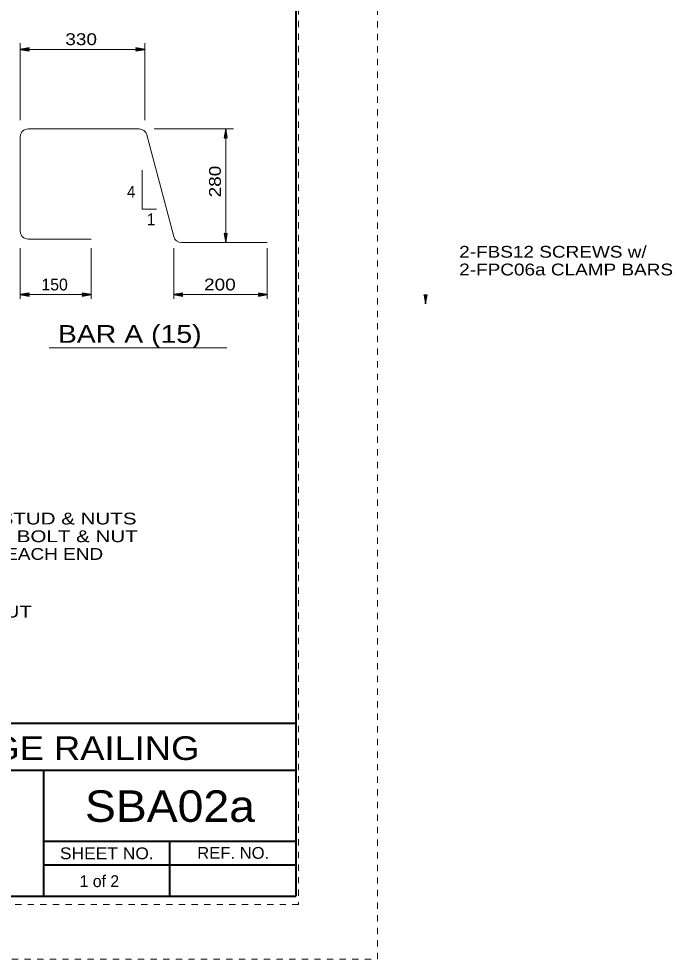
# Model space of a CAD drawing. Extents: x 1370 to 1391.7, y -905.5 to -882.8.
# Drawn here: x 1381.31 to 1391.68, y -905.5 to -890.56 of the extents above; entities that cross this region are included whole.
import ezdxf
from ezdxf.enums import TextEntityAlignment as Align

# ---------------------------------------------------------------- set-up
doc = ezdxf.new("R2010")
doc.units = 0
doc.header["$LTSCALE"] = 0.075
doc.linetypes.add('DOTTED', pattern=[1.5, 0.3, -1.2])
for name, color, linetype, lineweight in [('1', 7, 'Continuous', 13), ('3', 7, 'Continuous', 13), ('4', 7, 'Continuous', 25), ('61', 7, 'DOTTED', 13), ('62', 7, 'DOTTED', 13), ('63', 7, 'Continuous', 40), ('8', 7, 'Continuous', 13)]:
    doc.layers.add(name, color=color, linetype=linetype, lineweight=lineweight)
for name, color, linetype in [('57', 7, 'Continuous'), ('58', 7, 'Continuous'), ('59', 7, 'Continuous')]:
    doc.layers.add(name, color=color, linetype=linetype)

msp = doc.modelspace()

# ---------------------------------------------------------------- linework, layer by layer
at = {"layer": '1'}
for p, q in [((1381.33167, -892.17542), (1381.33167, -890.948)), ((1383.30925, -892.17542), (1383.30925, -890.948)), ((1381.33167, -891.04833), (1383.30925, -891.04833)), ((1383.45858, -892.31283), (1384.71833, -892.31283)), ((1384.59425, -894.11642), (1384.59425, -892.3125)), ((1381.33167, -894.20425), (1381.33167, -895.00942)), ((1382.45608, -894.20425), (1382.45608, -895.00942)), ((1383.76875, -894.20425), (1383.76875, -895.00942)), ((1385.253, -894.20425), (1385.253, -895.00942)), ((1381.33167, -894.94492), (1382.45608, -894.94492)), ((1383.76875, -894.94492), (1385.253, -894.94492))]:
    msp.add_line(p, q, dxfattribs=at)
at = {"layer": '3'}
for p, q in [((1381.45667, -892.31283), (1383.21975, -892.31283)), ((1381.33167, -893.93783), (1381.33167, -892.43783)), ((1383.34067, -892.40583), (1383.76875, -894.02342)), ((1382.45608, -894.06283), (1381.45667, -894.06283)), ((1383.88967, -894.11642), (1385.253, -894.11642)), ((1381.79167, -895.78967), (1384.61142, -895.78967))]:
    msp.add_line(p, q, dxfattribs=at)
for centre, start, end in [((1381.45663, -892.43779), 90, 180), ((1383.21974, -892.43779), 14.82426, 90), ((1381.45663, -893.93779), 180, 270), ((1383.88961, -893.99142), 194.8165, 270)]:
    msp.add_arc(centre, 0.125, start, end, dxfattribs=at)
at = {"layer": '4'}
for points in [[(1381.47367, -891.07233), (1381.47267, -891.06933), (1381.47167, -891.06633), (1381.47067, -891.06333), (1381.46967, -891.06033), (1381.46967, -891.05733), (1381.46967, -891.05633), (1381.46967, -891.05433), (1381.46867, -891.05233), (1381.46867, -891.05033), (1381.46867, -891.04833), (1381.46867, -891.04533), (1381.46967, -891.04133), (1381.46967, -891.03933), (1381.46967, -891.03533), (1381.47167, -891.03133), (1381.47267, -891.02833), (1381.47267, -891.02633), (1381.47367, -891.02533), (1381.33167, -891.04833), (1381.47367, -891.07233), (1381.46567, -891.06633), (1381.46467, -891.03133), (1381.35767, -891.04833), (1381.46567, -891.06633), (1381.45967, -891.06033), (1381.45767, -891.03833), (1381.38267, -891.04833), (1381.45967, -891.06033), (1381.45367, -891.05533), (1381.45067, -891.04233), (1381.40767, -891.04833), (1381.45367, -891.05533), (1381.44867, -891.05033), (1381.44667, -891.04533), (1381.42967, -891.04833), (1381.44867, -891.05033)], [(1383.16725, -891.02433), (1383.16825, -891.02733), (1383.16925, -891.03033), (1383.17025, -891.03333), (1383.17125, -891.03633), (1383.17125, -891.03933), (1383.17125, -891.04033), (1383.17125, -891.04233), (1383.17225, -891.04433), (1383.17225, -891.04633), (1383.17225, -891.04833), (1383.17225, -891.05133), (1383.17125, -891.05533), (1383.17125, -891.05733), (1383.17125, -891.06133), (1383.16925, -891.06533), (1383.16825, -891.06833), (1383.16825, -891.07033), (1383.16725, -891.07133), (1383.30925, -891.04833), (1383.16725, -891.02433), (1383.17525, -891.03033), (1383.17625, -891.06533), (1383.28325, -891.04833), (1383.17525, -891.03033), (1383.18125, -891.03633), (1383.18325, -891.05833), (1383.25825, -891.04833), (1383.18125, -891.03633), (1383.18725, -891.04133), (1383.19025, -891.05433), (1383.23325, -891.04833), (1383.18725, -891.04133), (1383.19225, -891.04633), (1383.19425, -891.05133), (1383.21125, -891.04833), (1383.19225, -891.04633)], [(1384.57025, -892.4545), (1384.57325, -892.4535), (1384.57625, -892.4525), (1384.57925, -892.4515), (1384.58225, -892.4505), (1384.58525, -892.4505), (1384.58625, -892.4505), (1384.58825, -892.4505), (1384.59025, -892.4495), (1384.59225, -892.4495), (1384.59425, -892.4495), (1384.59725, -892.4495), (1384.60125, -892.4505), (1384.60325, -892.4505), (1384.60725, -892.4505), (1384.61125, -892.4525), (1384.61425, -892.4535), (1384.61625, -892.4535), (1384.61725, -892.4545), (1384.59425, -892.3125), (1384.57025, -892.4545), (1384.57625, -892.4465), (1384.61125, -892.4455), (1384.59425, -892.3385), (1384.57625, -892.4465), (1384.58225, -892.4405), (1384.60425, -892.4385), (1384.59425, -892.3635), (1384.58225, -892.4405), (1384.58725, -892.4345), (1384.60025, -892.4315), (1384.59425, -892.3885), (1384.58725, -892.4345), (1384.59225, -892.4295), (1384.59725, -892.4275), (1384.59425, -892.4105), (1384.59225, -892.4295)], [(1384.61825, -893.97442), (1384.61525, -893.97542), (1384.61225, -893.97642), (1384.60925, -893.97742), (1384.60625, -893.97842), (1384.60325, -893.97842), (1384.60225, -893.97842), (1384.60025, -893.97842), (1384.59825, -893.97942), (1384.59625, -893.97942), (1384.59425, -893.97942), (1384.59125, -893.97942), (1384.58725, -893.97842), (1384.58525, -893.97842), (1384.58125, -893.97842), (1384.57725, -893.97642), (1384.57425, -893.97542), (1384.57225, -893.97542), (1384.57125, -893.97442), (1384.59425, -894.11642), (1384.61825, -893.97442), (1384.61225, -893.98242), (1384.57725, -893.98342), (1384.59425, -894.09042), (1384.61225, -893.98242), (1384.60625, -893.98842), (1384.58425, -893.99042), (1384.59425, -894.06542), (1384.60625, -893.98842), (1384.60125, -893.99442), (1384.58825, -893.99742), (1384.59425, -894.04042), (1384.60125, -893.99442), (1384.59625, -893.99942), (1384.59125, -894.00142), (1384.59425, -894.01842), (1384.59625, -893.99942)], [(1381.47367, -894.96892), (1381.47267, -894.96592), (1381.47167, -894.96292), (1381.47067, -894.95992), (1381.46967, -894.95692), (1381.46967, -894.95392), (1381.46967, -894.95292), (1381.46967, -894.95092), (1381.46867, -894.94892), (1381.46867, -894.94692), (1381.46867, -894.94492), (1381.46867, -894.94192), (1381.46967, -894.93792), (1381.46967, -894.93592), (1381.46967, -894.93192), (1381.47167, -894.92792), (1381.47267, -894.92492), (1381.47267, -894.92292), (1381.47367, -894.92192), (1381.33167, -894.94492), (1381.47367, -894.96892), (1381.46567, -894.96292), (1381.46467, -894.92792), (1381.35767, -894.94492), (1381.46567, -894.96292), (1381.45967, -894.95692), (1381.45767, -894.93492), (1381.38267, -894.94492), (1381.45967, -894.95692), (1381.45367, -894.95192), (1381.45067, -894.93892), (1381.40767, -894.94492), (1381.45367, -894.95192), (1381.44867, -894.94692), (1381.44667, -894.94192), (1381.42967, -894.94492), (1381.44867, -894.94692)], [(1382.31408, -894.92092), (1382.31508, -894.92392), (1382.31608, -894.92692), (1382.31708, -894.92992), (1382.31808, -894.93292), (1382.31808, -894.93592), (1382.31808, -894.93692), (1382.31808, -894.93892), (1382.31908, -894.94092), (1382.31908, -894.94292), (1382.31908, -894.94492), (1382.31908, -894.94792), (1382.31808, -894.95192), (1382.31808, -894.95392), (1382.31808, -894.95792), (1382.31608, -894.96192), (1382.31508, -894.96492), (1382.31508, -894.96692), (1382.31408, -894.96792), (1382.45608, -894.94492), (1382.31408, -894.92092), (1382.32208, -894.92692), (1382.32308, -894.96192), (1382.43008, -894.94492), (1382.32208, -894.92692), (1382.32808, -894.93292), (1382.33008, -894.95492), (1382.40508, -894.94492), (1382.32808, -894.93292), (1382.33408, -894.93792), (1382.33708, -894.95092), (1382.38008, -894.94492), (1382.33408, -894.93792), (1382.33908, -894.94292), (1382.34108, -894.94792), (1382.35808, -894.94492), (1382.33908, -894.94292)], [(1383.91075, -894.96892), (1383.90975, -894.96592), (1383.90875, -894.96292), (1383.90775, -894.95992), (1383.90675, -894.95692), (1383.90675, -894.95392), (1383.90675, -894.95292), (1383.90675, -894.95092), (1383.90575, -894.94892), (1383.90575, -894.94692), (1383.90575, -894.94492), (1383.90575, -894.94192), (1383.90675, -894.93792), (1383.90675, -894.93592), (1383.90675, -894.93192), (1383.90875, -894.92792), (1383.90975, -894.92492), (1383.90975, -894.92292), (1383.91075, -894.92192), (1383.76875, -894.94492), (1383.91075, -894.96892), (1383.90275, -894.96292), (1383.90175, -894.92792), (1383.79475, -894.94492), (1383.90275, -894.96292), (1383.89675, -894.95692), (1383.89475, -894.93492), (1383.81975, -894.94492), (1383.89675, -894.95692), (1383.89075, -894.95192), (1383.88775, -894.93892), (1383.84475, -894.94492), (1383.89075, -894.95192), (1383.88575, -894.94692), (1383.88375, -894.94192), (1383.86675, -894.94492), (1383.88575, -894.94692)], [(1385.111, -894.92092), (1385.112, -894.92392), (1385.113, -894.92692), (1385.114, -894.92992), (1385.115, -894.93292), (1385.115, -894.93592), (1385.115, -894.93692), (1385.115, -894.93892), (1385.116, -894.94092), (1385.116, -894.94292), (1385.116, -894.94492), (1385.116, -894.94792), (1385.115, -894.95192), (1385.115, -894.95392), (1385.115, -894.95792), (1385.113, -894.96192), (1385.112, -894.96492), (1385.112, -894.96692), (1385.111, -894.96792), (1385.253, -894.94492), (1385.111, -894.92092), (1385.119, -894.92692), (1385.12, -894.96192), (1385.227, -894.94492), (1385.119, -894.92692), (1385.125, -894.93292), (1385.127, -894.95492), (1385.202, -894.94492), (1385.125, -894.93292), (1385.131, -894.93792), (1385.134, -894.95092), (1385.177, -894.94492), (1385.131, -894.93792), (1385.136, -894.94292), (1385.138, -894.94792), (1385.155, -894.94492), (1385.136, -894.94292)], [(1387.78983, -894.95025), (1387.78683, -894.95125), (1387.78383, -894.95225), (1387.78083, -894.95325), (1387.77783, -894.95425), (1387.77483, -894.95425), (1387.77383, -894.95425), (1387.77183, -894.95425), (1387.76983, -894.95525), (1387.76783, -894.95525), (1387.76583, -894.95525), (1387.76283, -894.95525), (1387.75883, -894.95425), (1387.75683, -894.95425), (1387.75283, -894.95425), (1387.74883, -894.95225), (1387.74583, -894.95125), (1387.74383, -894.95125), (1387.74283, -894.95025), (1387.76583, -895.09225), (1387.78983, -894.95025), (1387.78383, -894.95825), (1387.74883, -894.95925), (1387.76583, -895.06625), (1387.78383, -894.95825), (1387.77783, -894.96425), (1387.75583, -894.96625), (1387.76583, -895.04125), (1387.77783, -894.96425), (1387.77283, -894.97025), (1387.75983, -894.97325), (1387.76583, -895.01625), (1387.77283, -894.97025), (1387.76783, -894.97525), (1387.76283, -894.97725), (1387.76583, -894.99425), (1387.76783, -894.97525)]]:
    msp.add_lwpolyline(points, dxfattribs=at)
at = {"layer": '61'}
for p, q in [((1385.75, -883.995), (1385.75, -904.63)), ((1385.75, -904.63), (1370.85, -904.63))]:
    msp.add_line(p, q, dxfattribs=at)
at = {"layer": '62'}
for p, q in [((1387, -905.5), (1387, -883.5)), ((1370, -905.5), (1387, -905.5))]:
    msp.add_line(p, q, dxfattribs=at)
at = {"layer": '63'}
for p, q in [((1385.70833, -884.5), (1385.70833, -904.5)), ((1371.70833, -901.75), (1385.70833, -901.75)), ((1371.70833, -902.5), (1385.70833, -902.5)), ((1381.70833, -904.5), (1381.70833, -902.5)), ((1381.70833, -903.625), (1385.70833, -903.625)), ((1383.70833, -904.5), (1383.70833, -903.625)), ((1381.70833, -904), (1385.70833, -904)), ((1371.70833, -904.5), (1385.70833, -904.5))]:
    msp.add_line(p, q, dxfattribs=at)
at = {"layer": '8'}
for q in [(1383.26917, -892.96967), (1383.49442, -893.58592)]:
    msp.add_line((1383.26917, -893.58592), q, dxfattribs=at)

# ---------------------------------------------------------------- texts
at = {"layer": '3', "width": 1.2}
msp.add_text('BAR A (15)', height=0.2812, dxfattribs=at).set_placement((1381.92875, -895.70917))
at = {"layer": '57', "width": 1.15}
msp.add_text('BR2 TYPE A ALUMINUM BRIDGE RAILING', height=0.375, dxfattribs=at).set_placement((1372.76683, -902.33517))
at = {"layer": '58', "width": 1.1}
msp.add_text('SBA02a', height=0.5, dxfattribs=at).set_placement((1382.35883, -903.31875))
at = {"layer": '59'}
for s, width, p in [('SHEET NO.', 1.1, (1382.70571, -903.91217)), ('REF. NO.', 1.05, (1384.71208, -903.9055))]:
    msp.add_text(s, height=0.1877, dxfattribs=dict(at, width=width)).set_placement(p, align=Align.CENTER)
at = {"layer": '8'}
for s, width, p in [('330', 1.2, (1382.04758, -890.98108)), ('4', 0.95, (1383.02658, -893.40392)), ('2-FBS12 SCREWS w/', 1.2, (1388.29933, -894.35783)), ('2-FPC06a CLAMP BARS', 1.2, (1388.29933, -894.639)), ('200', 1.2, (1384.25008, -894.87775)), ('2-500 LNG FRS24b STUD & NUTS', 1.3, (1378.03358, -898.59492)), ('OR 475 LNG FBX24b BOLT & NUT', 1.3, (1378.03358, -898.87608)), ('w/ FWC24b WASHER EACH END', 1.2, (1378.03358, -899.15725)), ('OR 475 LNG FBX12b BOLT & NUT', 1.3, (1376.3545, -900.07425))]:
    msp.add_text(s, height=0.1875, dxfattribs=dict(at, width=width)).set_placement(p)
at = {"layer": '8', "width": 1.2}
msp.add_text('280', height=0.1875, rotation=90, dxfattribs=at).set_placement((1384.51592, -893.39917))
at = {"layer": '8'}
for s, p in [('1', (1383.3385, -893.84183)), ('150', (1381.66858, -894.87767)), ('1 of 2', (1382.27392, -904.3545))]:
    msp.add_text(s, height=0.1875, dxfattribs=at).set_placement(p)

doc.saveas('drawing.dxf')
